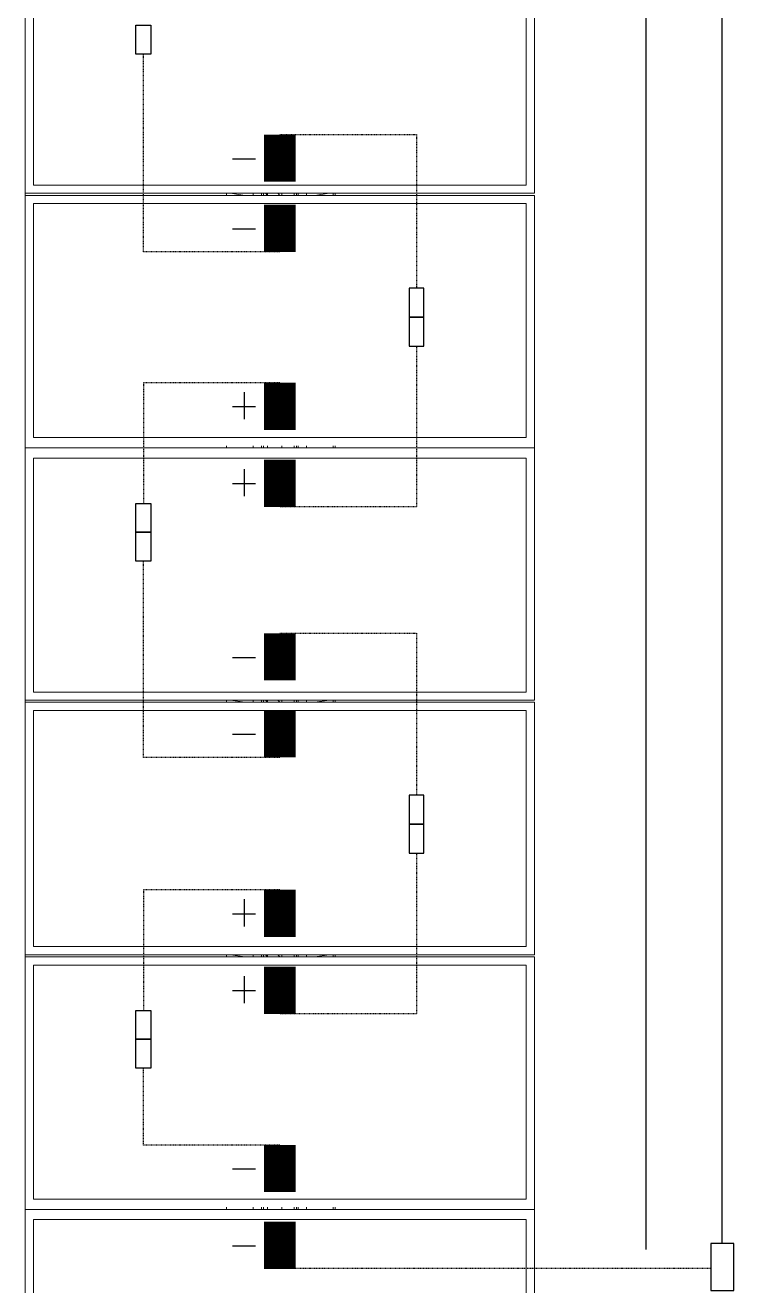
# Model space of a CAD drawing. Header units: feet. Extents: x -13743 to 68376, y -48 to 67763.
# Drawn here: x 6884.6 to 6996.3, y 65171.1 to 65370 of the extents above; entities that cross this region are included whole.
import ezdxf
from ezdxf.lldxf.tags import DXFTag

# ---------------------------------------------------------------- set-up
doc = ezdxf.new("R2010")
doc.units = ezdxf.units.FT
doc.header["$MEASUREMENT"] = 0
doc.linetypes.add('HIDDEN', pattern=[0.375, 0.25, -0.125])
for name, color, linetype in [('E-DC HARNESS-NEG', 170, 'DC HARNESS CABLE'), ('E-DC HARNESS-POS', 10, 'DC HARNESS CABLE'), ('E-HARN-COMP', 8, 'Continuous'), ('E-TRNK-CABL-NEG', 6, 'HIDDEN'), ('E-TRUNK-CABLE-POS', 6, 'HIDDEN'), ('Polarity-Text', 7, 'Continuous')]:
    doc.layers.add(name, color=color, linetype=linetype)
doc.styles.get("Standard").update_dxf_attribs({"font": 'arial.ttf'})
tags = doc.linetypes.add('DC HARNESS CABLE', pattern='A,0.5,-0.2,["DH",Standard,S=0.1,R=0,X=-0.1,Y=-0.05],-0.2', length=0.9).pattern_tags.tags
tags[6] = DXFTag(74, 10)

# ---------------------------------------------------------------- blocks, each defined once
blk = doc.blocks.new('A$C47dfd34d')
at = {"lineweight": 5}
for points in [[(8.1263, 0.4133), (6.0664, 0.4133)], [(6.6847, 0.235), (6.6847, 0.2467), (6.6847, 0.2433)], [(6.8897, 0.235), (6.8914, 0.2467), (6.8914, 0.2433)], [(7.0964, 0.235), (7.098, 0.2467), (7.098, 0.2433)], [(7.303, 0.235), (7.303, 0.2467), (7.303, 0.2433)], [(7.508, 0.235), (7.5097, 0.2467), (7.5097, 0.2433)], [(6.6847, 0.2283), (6.6864, 0.2283)], [(6.8897, 0.2283), (6.8914, 0.2283)], [(7.0964, 0.2283), (7.098, 0.2283)], [(7.303, 0.2283), (7.3047, 0.2283)], [(7.508, 0.2283), (7.5097, 0.2283)], [(6.6847, 0.2217), (6.6864, 0.2217)], [(6.6847, 0.22), (6.6864, 0.22)], [(6.6847, 0.2183), (6.6847, 0.2167), (6.6864, 0.2167)], [(6.8914, 0.2217), (6.8897, 0.2217)], [(6.8897, 0.22), (6.8914, 0.22)], [(6.8914, 0.2167), (6.8897, 0.2167), (6.8914, 0.2183)], [(7.098, 0.2217), (7.0964, 0.2217)], [(7.0964, 0.22), (7.098, 0.22)], [(7.098, 0.2167), (7.0964, 0.2167), (7.098, 0.2183)], [(7.303, 0.2217), (7.3047, 0.2217)], [(7.303, 0.22), (7.3047, 0.22)], [(7.303, 0.2183), (7.303, 0.2167), (7.3047, 0.2167)], [(7.5097, 0.2217), (7.508, 0.2217)], [(7.508, 0.22), (7.5097, 0.22)], [(7.5097, 0.2167), (7.508, 0.2167), (7.5097, 0.2183)], [(6.6847, 0.2067), (6.6847, 0.2083)], [(6.6847, 0.205), (6.6864, 0.205)], [(6.8897, 0.2067), (6.8914, 0.2083)], [(6.8914, 0.205), (6.8897, 0.205)], [(7.0964, 0.2067), (7.098, 0.2083)], [(7.098, 0.205), (7.0964, 0.205)], [(7.303, 0.2067), (7.303, 0.2083)], [(7.303, 0.205), (7.3047, 0.205)], [(7.508, 0.2067), (7.5097, 0.2083)], [(7.5097, 0.205), (7.508, 0.205)], [(6.6847, 0.195), (6.6864, 0.195)], [(6.8897, 0.195), (6.8914, 0.195)], [(7.0964, 0.195), (7.098, 0.195)], [(7.303, 0.195), (7.3047, 0.195)], [(7.508, 0.195), (7.5097, 0.195)], [(6.6847, 0.1933), (6.6864, 0.1933)], [(6.6847, 0.1917), (6.6864, 0.1917)], [(6.6847, 0.185), (6.6864, 0.185)], [(6.8914, 0.1933), (6.8897, 0.1933)], [(6.8897, 0.1917), (6.8914, 0.1917)], [(6.8914, 0.185), (6.8897, 0.185)], [(7.098, 0.1933), (7.0964, 0.1933)], [(7.0964, 0.1917), (7.098, 0.1917)], [(7.098, 0.185), (7.0964, 0.185)], [(7.303, 0.1933), (7.3047, 0.1933)], [(7.303, 0.1917), (7.3047, 0.1917)], [(7.303, 0.185), (7.3047, 0.185)], [(7.5097, 0.1933), (7.508, 0.1933)], [(7.508, 0.1917), (7.5097, 0.1917)], [(7.5097, 0.185), (7.508, 0.185)], [(6.6847, 0.17), (6.6847, 0.1667), (6.6847, 0.1783)], [(6.8914, 0.17), (6.8914, 0.1667), (6.8897, 0.1783)], [(7.098, 0.17), (7.098, 0.1667), (7.0964, 0.1783)], [(7.303, 0.17), (7.303, 0.1667), (7.303, 0.1783)], [(7.5097, 0.17), (7.5097, 0.1667), (7.508, 0.1783)], [(6.6847, 0.1667), (6.6847, 0.1667)], [(6.8914, 0.1667), (6.8914, 0.1667)], [(7.098, 0.1667), (7.098, 0.1667)], [(7.303, 0.1667), (7.303, 0.1667)], [(7.5097, 0.1667), (7.5097, 0.1667)], [(6.6847, 0.1633), (6.6864, 0.1633)], [(6.6847, 0.1617), (6.6864, 0.1617)], [(6.8897, 0.1633), (6.8914, 0.1633)], [(6.8897, 0.1617), (6.8914, 0.1617)], [(7.0964, 0.1633), (7.098, 0.1633)], [(7.0964, 0.1617), (7.098, 0.1617)], [(7.303, 0.1633), (7.3047, 0.1633)], [(7.303, 0.1617), (7.3047, 0.1617)], [(7.508, 0.1633), (7.5097, 0.1633)], [(7.508, 0.1617), (7.5097, 0.1617)]]:
    blk.add_lwpolyline(points, dxfattribs=at)
for points in [[(6.4797, 0.4133), (6.4797, 0), (6.6847, 0), (6.6847, 0.4133)], [(6.8897, 0.4133), (6.8897, 0), (6.6847, 0), (6.6847, 0.4133)], [(6.8914, 0.4133), (7.0964, 0.4133), (7.0964, 0), (6.8914, 0)], [(7.098, 0.4133), (7.303, 0.4133), (7.303, 0), (7.098, 0)], [(7.303, 0), (7.508, 0), (7.508, 0.4133), (7.303, 0.4133)], [(7.5097, 0.4133), (7.5097, 0), (7.7147, 0), (7.7147, 0.4133)], [(6.6764, 0.4067), (6.6764, 0.0067), (6.4864, 0.0067), (6.4864, 0.4067)], [(6.6931, 0.4067), (6.8831, 0.4067), (6.8831, 0.0067), (6.6931, 0.0067)], [(6.8981, 0.4067), (6.8981, 0.0067), (7.0897, 0.0067), (7.0897, 0.4067)], [(7.1047, 0.4067), (7.1047, 0.0067), (7.2947, 0.0067), (7.2947, 0.4067)], [(7.3114, 0.0067), (7.5014, 0.0067), (7.5014, 0.4067), (7.3114, 0.4067)], [(7.708, 0.4067), (7.708, 0.0067), (7.5164, 0.0067), (7.5164, 0.4067)], [(6.6864, 0.25), (6.6847, 0.25)], [(6.8914, 0.25), (6.8897, 0.25)], [(7.098, 0.25), (7.0964, 0.25)], [(7.3047, 0.25), (7.303, 0.25)], [(7.5097, 0.25), (7.508, 0.25)]]:
    blk.add_lwpolyline(points, close=True, dxfattribs=at)

msp = doc.modelspace()

# ---------------------------------------------------------------- linework, layer by layer
at = {"layer": 'E-DC HARNESS-NEG', "ltscale": 0.5}
msp.add_lwpolyline([(6994.53, 65177.76), (6994.53, 65552.14)], dxfattribs=at)
at = {"layer": 'E-DC HARNESS-POS', "ltscale": 0.5}
msp.add_lwpolyline([(6982.53, 65176.82), (6982.53, 65552.14)], dxfattribs=at)
at = {"layer": 'E-HARN-COMP'}
for points in [[(6902.06, 65369.96), (6904.39, 65369.96), (6904.39, 65365.39), (6902.06, 65365.39)], [(6947.46, 65328.47), (6945.13, 65328.47), (6945.13, 65323.91), (6947.46, 65323.91)], [(6947.46, 65323.91), (6945.13, 65323.91), (6945.13, 65319.34), (6947.46, 65319.34)], [(6902.06, 65294.52), (6904.39, 65294.52), (6904.39, 65289.96), (6902.06, 65289.96)], [(6902.06, 65289.96), (6904.39, 65289.96), (6904.39, 65285.4), (6902.06, 65285.4)], [(6947.46, 65248.47), (6945.13, 65248.47), (6945.13, 65243.91), (6947.46, 65243.91)], [(6947.46, 65243.91), (6945.13, 65243.91), (6945.13, 65239.35), (6947.46, 65239.35)], [(6902.06, 65214.53), (6904.39, 65214.53), (6904.39, 65209.96), (6902.06, 65209.96)], [(6902.06, 65209.96), (6904.39, 65209.96), (6904.39, 65205.4), (6902.06, 65205.4)], [(6996.34, 65177.76), (6992.72, 65177.76), (6992.72, 65170.31), (6996.34, 65170.31)]]:
    msp.add_lwpolyline(points, close=True, dxfattribs=at)
at = {"layer": 'E-HARN-COMP', "const_width": 5}
for points in [[(6924.76, 65352.71), (6924.76, 65345.25)], [(6924.76, 65334.19), (6924.76, 65341.65)], [(6924.76, 65313.54), (6924.76, 65306.09)], [(6924.76, 65293.95), (6924.76, 65301.4)], [(6924.76, 65274.03), (6924.76, 65266.57)], [(6924.76, 65254.44), (6924.76, 65261.89)], [(6924.76, 65233.55), (6924.76, 65226.09)], [(6924.76, 65213.95), (6924.76, 65221.41)], [(6924.76, 65193.31), (6924.76, 65185.85)], [(6924.76, 65173.72), (6924.76, 65181.17)]]:
    msp.add_lwpolyline(points, dxfattribs=at)
at = {"layer": 'E-TRNK-CABL-NEG', "ltscale": 0.1}
for points in [[(6924.76, 65334.19), (6903.23, 65334.19), (6903.23, 65365.39)], [(6924.76, 65352.71), (6946.3, 65352.71), (6946.3, 65328.47)], [(6924.76, 65254.44), (6903.23, 65254.44), (6903.23, 65285.4)], [(6924.76, 65274.03), (6946.3, 65274.03), (6946.3, 65248.47)], [(6924.76, 65193.26), (6903.23, 65193.26), (6903.23, 65205.4)], [(6924.76, 65173.87), (6992.72, 65173.87)]]:
    msp.add_lwpolyline(points, dxfattribs=at)
at = {"layer": 'E-TRUNK-CABLE-POS', "ltscale": 0.1}
for points in [[(6946.3, 65319.34), (6946.3, 65293.95), (6924.76, 65293.95)], [(6924.76, 65313.54), (6903.23, 65313.54), (6903.23, 65294.53)], [(6946.3, 65239.35), (6946.3, 65213.96), (6924.76, 65213.96)], [(6924.76, 65233.55), (6903.23, 65233.55), (6903.23, 65214.53)]]:
    msp.add_lwpolyline(points, dxfattribs=at)
at = {"layer": 'Polarity-Text'}
for p, q in [((6917.3, 65348.9), (6920.92, 65348.9)), ((6917.3, 65337.84), (6920.92, 65337.84)), ((6919.11, 65312.06), (6919.11, 65307.78)), ((6917.3, 65309.78), (6920.92, 65309.78)), ((6919.11, 65299.92), (6919.11, 65295.64)), ((6917.3, 65297.64), (6920.92, 65297.64)), ((6917.3, 65270.22), (6920.92, 65270.22)), ((6917.3, 65258.09), (6920.92, 65258.09)), ((6919.11, 65232.06), (6919.11, 65227.78)), ((6917.3, 65229.78), (6920.92, 65229.78)), ((6919.11, 65219.92), (6919.11, 65215.65)), ((6917.3, 65217.64), (6920.92, 65217.64)), ((6917.3, 65189.5), (6920.92, 65189.5)), ((6917.3, 65177.37), (6920.92, 65177.37))]:
    msp.add_line(p, q, dxfattribs=at)

# ---------------------------------------------------------------- block references
at = {"xscale": 194.318304, "yscale": 194.318304, "zscale": 194.318304, "rotation": 90}
msp.add_blockref('A$C47dfd34d', (6964.92, 63884.17), dxfattribs=at)

doc.saveas('drawing.dxf')
